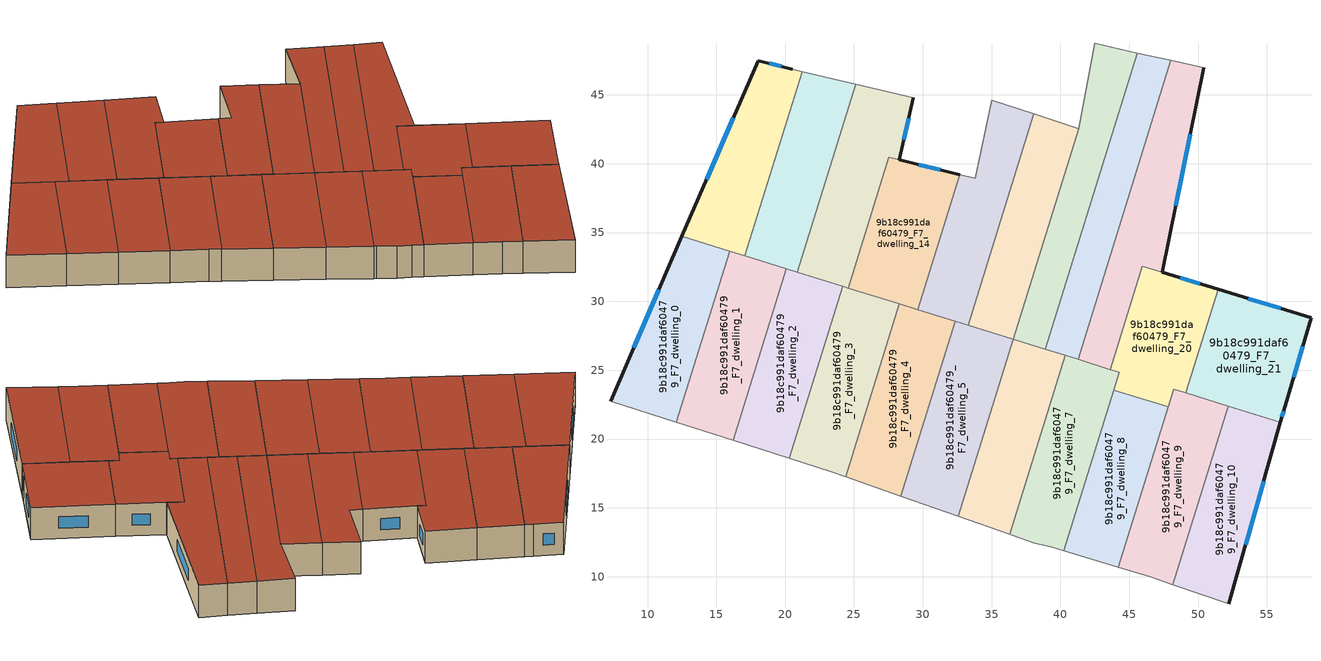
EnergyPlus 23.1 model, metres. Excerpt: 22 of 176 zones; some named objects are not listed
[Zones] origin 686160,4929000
9b18c991daf60479_F7_dwelling_0
 floor to 9b18c991daf60479_F6_dwelling_0 (EU_floor_Construction): 15.96,33.64 12.1,21.22 7.31,22.76 12.5,34.72 z21
 wall outside (EU_wall_Construction): 12.5,34.72 7.31,22.76 z21:24
 wall to 9b18c991daf60479_F7_dwelling_1 (EU_wall_Construction): 12.1,21.22 15.96,33.64 z21:24
 wall adiabatic (EU_wall_Construction): 7.31,22.76 12.1,21.22 z21:24
 wall to 9b18c991daf60479_F7_dwelling_11 (EU_wall_Construction): 15.96,33.64 12.5,34.72 z21:24
 window (EU_Window_Construction): 10.81,30.83 9,26.65 z21.98:23.02
 roof outside (EU_roof_Construction): 12.1,21.22 15.96,33.64 12.5,34.72 7.31,22.76 z24
9b18c991daf60479_F7_dwelling_1
 floor to 9b18c991daf60479_F6_dwelling_1 (EU_floor_Construction): 20.08,32.36 16.21,19.9 12.1,21.22 15.96,33.64 z21
 wall to 9b18c991daf60479_F7_dwelling_2 (EU_wall_Construction): 16.21,19.9 20.08,32.36 z21:24
 wall adiabatic (EU_wall_Construction): 12.1,21.22 16.21,19.9 z21:24
 wall to 9b18c991daf60479_F7_dwelling_12 (EU_wall_Construction): 20.08,32.36 17.08,33.3 z21:24
 wall to 9b18c991daf60479_F7_dwelling_11 (EU_wall_Construction): 17.08,33.3 15.96,33.64 z21:24
 roof outside (EU_roof_Construction): 16.21,19.9 20.08,32.36 15.96,33.64 12.1,21.22 z24
9b18c991daf60479_F7_dwelling_10
 floor to 9b18c991daf60479_F6_dwelling_10 (EU_floor_Construction): 55.98,21.21 52.24,8.05 48.17,9.43 52.2,22.39 z21
 wall outside (EU_wall_Construction): 52.24,8.05 55.98,21.21 z21:24
 wall adiabatic (EU_wall_Construction): 48.17,9.43 52.24,8.05 z21:24
 wall to 9b18c991daf60479_F7_dwelling_9 (EU_wall_Construction): 52.2,22.39 48.17,9.43 z21:24
 wall to 9b18c991daf60479_F7_dwelling_21 (EU_wall_Construction): 55.98,21.21 52.2,22.39 z21:24
 window (EU_Window_Construction): 53.46,12.33 54.76,16.93 z21.98:23.02
 roof outside (EU_roof_Construction): 52.24,8.05 55.98,21.21 52.2,22.39 48.17,9.43 z24
9b18c991daf60479_F7_dwelling_11
 floor to 9b18c991daf60479_F6_dwelling_11 (EU_floor_Construction): 21.24,46.69 17.08,33.3 12.5,34.72 18.04,47.5 20.51,46.87 z21
 wall outside (EU_wall_Construction): 20.51,46.87 18.04,47.5 12.5,34.72 z21:24
 wall adiabatic (EU_wall_Construction): 21.24,46.69 20.51,46.87 z21:24
 wall to 9b18c991daf60479_F7_dwelling_12 (EU_wall_Construction): 17.08,33.3 21.24,46.69 z21:24
 window (EU_Window_Construction): 16.24,43.34 14.3,38.87 / 19.71,47.07 18.85,47.29 z21.98:23.02
 roof outside (EU_roof_Construction): 17.08,33.3 21.24,46.69 20.51,46.87 18.04,47.5 12.5,34.72 z24
9b18c991daf60479_F7_dwelling_12
 floor to 9b18c991daf60479_F6_dwelling_12 (EU_floor_Construction): 25.11,45.77 20.87,32.12 17.08,33.3 21.24,46.69 z21
 wall to 9b18c991daf60479_F7_dwelling_13 (EU_wall_Construction): 20.87,32.12 25.11,45.77 z21:24
 wall adiabatic (EU_wall_Construction): 25.11,45.77 21.24,46.69 z21:24
 wall to 9b18c991daf60479_F7_dwelling_2 (EU_wall_Construction): 20.08,32.36 20.87,32.12 z21:24
 roof outside (EU_roof_Construction): 20.87,32.12 25.11,45.77 21.24,46.69 17.08,33.3 z24
9b18c991daf60479_F7_dwelling_13
 floor to 9b18c991daf60479_F6_dwelling_13 (EU_floor_Construction): 29.32,44.78 28.28,40.29 27.54,40.47 24.59,30.96 20.87,32.12 25.11,45.77 z21
 wall outside (EU_wall_Construction): 28.28,40.29 29.32,44.78 z21:24
 wall to 9b18c991daf60479_F7_dwelling_14 (EU_wall_Construction): 27.54,40.47 28.28,40.29 / 24.59,30.96 27.54,40.46 z21:24
 wall adiabatic (EU_wall_Construction): 29.32,44.78 25.11,45.77 z21:24
 wall to 9b18c991daf60479_F7_dwelling_2 (EU_wall_Construction): 20.87,32.12 24.19,31.09 z21:24
 wall to 9b18c991daf60479_F7_dwelling_3 (EU_wall_Construction): 24.19,31.09 24.59,30.96 z21:24
 window (EU_Window_Construction): 28.62,41.75 28.98,43.31 z21.98:23.02
 roof outside (EU_roof_Construction): 24.59,30.96 27.54,40.47 28.28,40.29 29.32,44.78 25.11,45.77 20.87,32.12 z24
9b18c991daf60479_F7_dwelling_14
 floor to 9b18c991daf60479_F6_dwelling_14 (EU_floor_Construction): 32.69,39.2 29.65,29.39 24.59,30.96 27.54,40.46 z21
 wall outside (EU_wall_Construction): 32.69,39.2 28.29,40.28 z21:24
 wall to 9b18c991daf60479_F7_dwelling_15 (EU_wall_Construction): 29.65,29.39 32.69,39.2 z21:24
 wall to 9b18c991daf60479_F7_dwelling_3 (EU_wall_Construction): 24.59,30.96 28.29,29.81 z21:24
 wall to 9b18c991daf60479_F7_dwelling_4 (EU_wall_Construction): 28.29,29.81 29.64,29.39 z21:24
 window (EU_Window_Construction): 31.26,39.55 29.72,39.93 z21.98:23.02
 roof outside (EU_roof_Construction): 29.65,29.39 32.69,39.2 27.54,40.47 24.59,30.96 z24
9b18c991daf60479_F7_dwelling_15
 floor to 9b18c991daf60479_F6_dwelling_15 (EU_floor_Construction): 38.06,43.62 33.29,28.26 29.65,29.39 32.69,39.2 33.82,38.92 35,44.61 z21
 wall adiabatic (EU_wall_Construction): 38.06,43.62 35,44.61 33.82,38.92 32.69,39.2 z21:24
 wall to 9b18c991daf60479_F7_dwelling_16 (EU_wall_Construction): 33.29,28.26 38.06,43.62 z21:24
 wall to 9b18c991daf60479_F7_dwelling_4 (EU_wall_Construction): 29.65,29.39 32.35,28.55 z21:24
 wall to 9b18c991daf60479_F7_dwelling_5 (EU_wall_Construction): 32.35,28.55 33.28,28.26 z21:24
 roof outside (EU_roof_Construction): 33.29,28.26 38.06,43.62 35,44.61 33.82,38.92 32.69,39.2 29.65,29.39 z24
9b18c991daf60479_F7_dwelling_16
 floor to 9b18c991daf60479_F6_dwelling_16 (EU_floor_Construction): 41.33,42.55 36.58,27.24 33.29,28.26 38.06,43.62 z21
 wall adiabatic (EU_wall_Construction): 41.33,42.55 38.06,43.62 z21:24
 wall to 9b18c991daf60479_F7_dwelling_17 (EU_wall_Construction): 36.58,27.24 41.33,42.55 z21:24
 wall to 9b18c991daf60479_F7_dwelling_5 (EU_wall_Construction): 33.29,28.26 36.58,27.24 z21:24
 roof outside (EU_roof_Construction): 36.58,27.24 41.33,42.55 38.06,43.62 33.29,28.26 z24
9b18c991daf60479_F7_dwelling_17
 floor to 9b18c991daf60479_F6_dwelling_17 (EU_floor_Construction): 45.6,48.04 38.91,26.51 36.58,27.24 41.33,42.55 42.48,48.74 z21
 wall adiabatic (EU_wall_Construction): 45.6,48.04 42.48,48.74 41.33,42.55 z21:24
 wall to 9b18c991daf60479_F7_dwelling_18 (EU_wall_Construction): 38.91,26.51 45.6,48.04 z21:24
 wall to 9b18c991daf60479_F7_dwelling_6 (EU_wall_Construction): 36.58,27.24 38.91,26.51 z21:24
 roof outside (EU_roof_Construction): 38.91,26.51 45.6,48.04 42.48,48.74 41.33,42.55 36.58,27.24 z24
9b18c991daf60479_F7_dwelling_18
 floor to 9b18c991daf60479_F6_dwelling_18 (EU_floor_Construction): 48.03,47.5 41.28,25.78 38.91,26.51 45.6,48.04 z21
 wall adiabatic (EU_wall_Construction): 48.03,47.5 45.6,48.04 z21:24
 wall to 9b18c991daf60479_F7_dwelling_19 (EU_wall_Construction): 41.28,25.78 48.03,47.5 z21:24
 wall to 9b18c991daf60479_F7_dwelling_7 (EU_wall_Construction): 40.33,26.07 41.28,25.78 z21:24
 wall to 9b18c991daf60479_F7_dwelling_6 (EU_wall_Construction): 38.91,26.51 40.33,26.07 z21:24
 roof outside (EU_roof_Construction): 41.28,25.78 48.03,47.5 45.6,48.04 38.91,26.51 z24
9b18c991daf60479_F7_dwelling_19
 floor to 9b18c991daf60479_F6_dwelling_19 (EU_floor_Construction): 50.41,46.97 47.39,32.11 45.96,32.54 43.63,25.05 41.28,25.78 48.03,47.5 z21
 wall outside (EU_wall_Construction): 47.39,32.11 50.41,46.97 z21:24
 wall adiabatic (EU_wall_Construction): 50.41,46.97 48.03,47.5 z21:24
 wall to 9b18c991daf60479_F7_dwelling_20 (EU_wall_Construction): 43.63,25.05 45.96,32.54 47.39,32.11 z21:24
 wall to 9b18c991daf60479_F7_dwelling_7 (EU_wall_Construction): 41.28,25.78 43.63,25.05 z21:24
 window (EU_Window_Construction): 48.37,36.94 49.43,42.13 z21.98:23.02
 roof outside (EU_roof_Construction): 43.63,25.05 45.96,32.54 47.39,32.11 50.41,46.97 48.03,47.5 41.28,25.78 z24
9b18c991daf60479_F7_dwelling_2
 floor to 9b18c991daf60479_F6_dwelling_2 (EU_floor_Construction): 24.19,31.09 20.31,18.58 16.21,19.9 20.08,32.36 z21
 wall to 9b18c991daf60479_F7_dwelling_3 (EU_wall_Construction): 20.31,18.58 24.19,31.09 z21:24
 wall adiabatic (EU_wall_Construction): 16.21,19.9 20.31,18.58 z21:24
 roof outside (EU_roof_Construction): 20.31,18.58 24.19,31.09 20.08,32.36 16.21,19.9 z24
9b18c991daf60479_F7_dwelling_20
 floor to 9b18c991daf60479_F6_dwelling_20 (EU_floor_Construction): 51.46,30.87 49.12,23.34 48.23,23.62 47.83,22.33 43.87,23.56 44.28,24.85 43.64,25.05 45.96,32.54 z21
 wall outside (EU_wall_Construction): 51.46,30.87 47.39,32.1 z21:24
 wall to 9b18c991daf60479_F7_dwelling_21 (EU_wall_Construction): 49.12,23.34 51.46,30.87 z21:24
 wall to 9b18c991daf60479_F7_dwelling_8 (EU_wall_Construction): 43.87,23.56 47.83,22.33 z21:24
 wall to 9b18c991daf60479_F7_dwelling_9 (EU_wall_Construction): 47.83,22.33 48.23,23.62 49.12,23.34 z21:24
 wall to 9b18c991daf60479_F7_dwelling_7 (EU_wall_Construction): 43.64,25.05 44.28,24.85 43.87,23.56 z21:24
 window (EU_Window_Construction): 50.13,31.27 48.71,31.7 z21.98:23.02
 roof outside (EU_roof_Construction): 49.12,23.34 51.46,30.87 45.96,32.54 43.63,25.05 44.28,24.85 43.87,23.56 47.83,22.33 48.23,23.62 z24
9b18c991daf60479_F7_dwelling_21
 floor to 9b18c991daf60479_F6_dwelling_21 (EU_floor_Construction): 58.2,28.83 56.32,22.42 55.98,21.21 49.12,23.34 51.46,30.87 z21
 wall outside (EU_wall_Construction): 55.98,21.21 56.32,22.42 58.2,28.83 51.46,30.87 z21:24
 wall to 9b18c991daf60479_F7_dwelling_9 (EU_wall_Construction): 49.12,23.34 52.2,22.39 z21:24
 window (EU_Window_Construction): 56.01,29.49 53.65,30.21 / 56.93,24.5 57.59,26.74 / 56.09,21.6 56.21,22.02 z21.98:23.02
 roof outside (EU_roof_Construction): 55.98,21.21 56.32,22.42 58.2,28.83 51.46,30.87 49.12,23.34 z24
9b18c991daf60479_F7_dwelling_3
 floor to 9b18c991daf60479_F6_dwelling_3 (EU_floor_Construction): 28.29,29.81 24.39,17.25 23.36,17.61 20.31,18.58 24.19,31.09 z21
 wall to 9b18c991daf60479_F7_dwelling_4 (EU_wall_Construction): 24.39,17.25 28.29,29.81 z21:24
 wall adiabatic (EU_wall_Construction): 20.31,18.58 23.36,17.61 24.39,17.25 z21:24
 roof outside (EU_roof_Construction): 24.39,17.25 28.29,29.81 24.19,31.09 20.31,18.58 23.36,17.61 z24
9b18c991daf60479_F7_dwelling_4
 floor to 9b18c991daf60479_F6_dwelling_4 (EU_floor_Construction): 32.35,28.55 28.4,15.85 24.39,17.25 28.29,29.81 z21
 wall to 9b18c991daf60479_F7_dwelling_5 (EU_wall_Construction): 28.4,15.85 32.35,28.55 z21:24
 wall adiabatic (EU_wall_Construction): 24.39,17.25 28.4,15.85 z21:24
 roof outside (EU_roof_Construction): 28.4,15.85 32.35,28.55 28.29,29.81 24.39,17.25 z24
9b18c991daf60479_F7_dwelling_5
 floor to 9b18c991daf60479_F6_dwelling_5 (EU_floor_Construction): 36.58,27.24 32.58,14.38 28.4,15.85 32.35,28.55 z21
 wall to 9b18c991daf60479_F7_dwelling_6 (EU_wall_Construction): 32.58,14.38 36.58,27.24 z21:24
 wall adiabatic (EU_wall_Construction): 28.4,15.85 32.58,14.38 z21:24
 roof outside (EU_roof_Construction): 32.58,14.38 36.58,27.24 32.35,28.55 28.4,15.85 z24
9b18c991daf60479_F7_dwelling_6
 floor to 9b18c991daf60479_F6_dwelling_6 (EU_floor_Construction): 40.33,26.07 36.3,13.09 32.58,14.38 36.58,27.24 z21
 wall adiabatic (EU_wall_Construction): 32.58,14.38 36.3,13.09 z21:24
 wall to 9b18c991daf60479_F7_dwelling_7 (EU_wall_Construction): 36.3,13.09 40.33,26.07 z21:24
 roof outside (EU_roof_Construction): 36.3,13.09 40.33,26.07 36.58,27.24 32.58,14.38 z24
9b18c991daf60479_F7_dwelling_7
 floor to 9b18c991daf60479_F6_dwelling_7 (EU_floor_Construction): 44.28,24.85 40.24,11.87 39.29,12.16 38.14,12.43 36.5,13.02 36.3,13.09 40.33,26.07 z21
 wall adiabatic (EU_wall_Construction): 36.3,13.09 36.5,13.02 38.14,12.43 39.29,12.16 40.24,11.87 z21:24
 wall to 9b18c991daf60479_F7_dwelling_8 (EU_wall_Construction): 40.24,11.87 43.87,23.56 z21:24
 roof outside (EU_roof_Construction): 40.24,11.87 44.28,24.85 40.33,26.07 36.3,13.09 36.5,13.02 38.14,12.43 39.29,12.16 z24
9b18c991daf60479_F7_dwelling_8
 floor to 9b18c991daf60479_F6_dwelling_8 (EU_floor_Construction): 47.83,22.33 44.21,10.68 40.24,11.87 43.87,23.56 z21
 wall adiabatic (EU_wall_Construction): 40.24,11.87 44.21,10.68 z21:24
 wall to 9b18c991daf60479_F7_dwelling_9 (EU_wall_Construction): 44.21,10.68 47.83,22.33 z21:24
 roof outside (EU_roof_Construction): 44.21,10.68 47.83,22.33 43.87,23.56 40.24,11.87 z24
9b18c991daf60479_F7_dwelling_9
 floor to 9b18c991daf60479_F6_dwelling_9 (EU_floor_Construction): 52.2,22.39 48.17,9.43 46.52,9.99 44.21,10.68 48.23,23.62 z21
 wall adiabatic (EU_wall_Construction): 44.21,10.68 46.52,9.99 48.17,9.43 z21:24
 roof outside (EU_roof_Construction): 48.17,9.43 52.2,22.39 48.23,23.62 44.21,10.68 46.52,9.99 z24
[Building]
EU S2 Campaign: North Axis=0; Terrain=City; Solar Distribution=FullExterior
[Site:Location]
Bologna: Latitude=44.5; Longitude=11.25; Time Zone=1; Elevation=37
[SizingPeriod:WeatherFileDays]
AnnualSizingPeriod: Begin Month=1; Begin Day of Month=1; End Month=12; End Day of Month=31; Day of Week for Start Day=Monday; Use Weather File Daylight Saving Period=No; Use Weather File Rain and Snow Indicators=No
[MATERIAL]
EU_InternalMass_Material: Roughness=MediumRough; Thickness=0.1; Conductivity=1; Density=1800; Specific Heat=900; Thermal Absorptance=0.9; Solar Absorptance=0.7; Visible Absorptance=0.7
[MATERIAL:NOMASS] Roughness=MediumRough; Thermal Absorptance=0.9; Solar Absorptance=0.7; Visible Absorptance=0.7
Name | Thermal Resistance
EU_wall_NoMass | 0.905828
EU_roof_NoMass | 0.37593
EU_floor_NoMass | 0.67114
[WINDOWMATERIAL:SIMPLEGLAZINGSYSTEM]
EU_Window_SimpleGlazing: UFactor=4.52486; Solar Heat Gain Coefficient=0.85; Visible Transmittance=0.85
[CONSTRUCTION]
EU_wall_Construction: EU_wall_NoMass
EU_roof_Construction: EU_roof_NoMass
EU_floor_Construction: EU_floor_NoMass
EU_Window_Construction: EU_Window_SimpleGlazing
EU_InternalMass_Construction: EU_InternalMass_Material
[ZONE] Type=1; Multiplier=1; Ceiling Height=autocalculate; Floor Area=autocalculate; Part of Total Floor Area=Yes
Name | Volume
9b18c991daf60479_F7_dwelling_0 | 168.732
9b18c991daf60479_F7_dwelling_1 | 168.704
9b18c991daf60479_F7_dwelling_10 | 168.722
9b18c991daf60479_F7_dwelling_11 | 168.71
9b18c991daf60479_F7_dwelling_12 | 168.747
9b18c991daf60479_F7_dwelling_13 | 176.865
9b18c991daf60479_F7_dwelling_14 | 160.482
9b18c991daf60479_F7_dwelling_15 | 168.712
9b18c991daf60479_F7_dwelling_16 | 166.007
9b18c991daf60479_F7_dwelling_17 | 171.425
9b18c991daf60479_F7_dwelling_18 | 168.713
9b18c991daf60479_F7_dwelling_19 | 201.921
9b18c991daf60479_F7_dwelling_2 | 168.715
9b18c991daf60479_F7_dwelling_20 | 152.236
9b18c991daf60479_F7_dwelling_21 | 168.708
9b18c991daf60479_F7_dwelling_3; 9b18c991daf60479_F7_dwelling_9 | 168.719
9b18c991daf60479_F7_dwelling_4 | 168.702
9b18c991daf60479_F7_dwelling_5 | 177.752
9b18c991daf60479_F7_dwelling_6 | 159.712
9b18c991daf60479_F7_dwelling_7 | 168.714
9b18c991daf60479_F7_dwelling_8 | 151.936
[INTERNALMASS] Construction=EU_InternalMass_Construction
Name | Zone or ZoneList | Surface Area
9b18c991daf60479_F7_dwelling_0_EU_InternalMass | 9b18c991daf60479_F7_dwelling_0 | 56.2443
9b18c991daf60479_F7_dwelling_1_EU_InternalMass | 9b18c991daf60479_F7_dwelling_1 | 56.2346
9b18c991daf60479_F7_dwelling_2_EU_InternalMass | 9b18c991daf60479_F7_dwelling_2 | 56.2382
9b18c991daf60479_F7_dwelling_3_EU_InternalMass | 9b18c991daf60479_F7_dwelling_3 | 56.2398
9b18c991daf60479_F7_dwelling_4_EU_InternalMass | 9b18c991daf60479_F7_dwelling_4 | 56.234
9b18c991daf60479_F7_dwelling_5_EU_InternalMass | 9b18c991daf60479_F7_dwelling_5 | 59.2505
9b18c991daf60479_F7_dwelling_6_EU_InternalMass | 9b18c991daf60479_F7_dwelling_6 | 53.2371
9b18c991daf60479_F7_dwelling_7_EU_InternalMass | 9b18c991daf60479_F7_dwelling_7 | 56.2377
9b18c991daf60479_F7_dwelling_8_EU_InternalMass | 9b18c991daf60479_F7_dwelling_8 | 50.641
9b18c991daf60479_F7_dwelling_9_EU_InternalMass | 9b18c991daf60479_F7_dwelling_9 | 56.2395
9b18c991daf60479_F7_dwelling_10_EU_InternalMass | 9b18c991daf60479_F7_dwelling_10 | 56.2407
9b18c991daf60479_F7_dwelling_11_EU_InternalMass | 9b18c991daf60479_F7_dwelling_11 | 56.237
9b18c991daf60479_F7_dwelling_12_EU_InternalMass | 9b18c991daf60479_F7_dwelling_12 | 56.249
9b18c991daf60479_F7_dwelling_13_EU_InternalMass | 9b18c991daf60479_F7_dwelling_13 | 58.9541
9b18c991daf60479_F7_dwelling_14_EU_InternalMass | 9b18c991daf60479_F7_dwelling_14 | 53.5093
9b18c991daf60479_F7_dwelling_15_EU_InternalMass | 9b18c991daf60479_F7_dwelling_15 | 56.2372
9b18c991daf60479_F7_dwelling_16_EU_InternalMass | 9b18c991daf60479_F7_dwelling_16 | 55.3355
9b18c991daf60479_F7_dwelling_17_EU_InternalMass | 9b18c991daf60479_F7_dwelling_17 | 57.1422
9b18c991daf60479_F7_dwelling_18_EU_InternalMass | 9b18c991daf60479_F7_dwelling_18 | 56.2373
9b18c991daf60479_F7_dwelling_19_EU_InternalMass | 9b18c991daf60479_F7_dwelling_19 | 67.3081
9b18c991daf60479_F7_dwelling_20_EU_InternalMass | 9b18c991daf60479_F7_dwelling_20 | 50.7654
9b18c991daf60479_F7_dwelling_21_EU_InternalMass | 9b18c991daf60479_F7_dwelling_21 | 56.2363
[OTHEREQUIPMENT] Fuel Type=Electricity; Design Level Calculation Method=Watts/Area; Power per Zone Floor Area=1; Fraction Latent=0; Fraction Radiant=0; Fraction Lost=0; Carbon Dioxide Generation Rate=0; EndUse Subcategory=EU_Step8_InternalGains
Name | Zone or ZoneList or Space or SpaceList | Schedule
EU_Step8_InternalGain_9b18c991daf60479_F7_dwelling_0_f000 | 9b18c991daf60479_F7_dwelling_0 | EU_Step8_GainSchedule_9b18c991daf60479_F7_dwelling_0_f000
EU_Step8_InternalGain_9b18c991daf60479_F7_dwelling_1_f000 | 9b18c991daf60479_F7_dwelling_1 | EU_Step8_GainSchedule_9b18c991daf60479_F7_dwelling_1_f000
EU_Step8_InternalGain_9b18c991daf60479_F7_dwelling_2_f000 | 9b18c991daf60479_F7_dwelling_2 | EU_Step8_GainSchedule_9b18c991daf60479_F7_dwelling_2_f000
EU_Step8_InternalGain_9b18c991daf60479_F7_dwelling_3_f000 | 9b18c991daf60479_F7_dwelling_3 | EU_Step8_GainSchedule_9b18c991daf60479_F7_dwelling_3_f000
EU_Step8_InternalGain_9b18c991daf60479_F7_dwelling_4_f000 | 9b18c991daf60479_F7_dwelling_4 | EU_Step8_GainSchedule_9b18c991daf60479_F7_dwelling_4_f000
EU_Step8_InternalGain_9b18c991daf60479_F7_dwelling_5_f000 | 9b18c991daf60479_F7_dwelling_5 | EU_Step8_GainSchedule_9b18c991daf60479_F7_dwelling_5_f000
EU_Step8_InternalGain_9b18c991daf60479_F7_dwelling_6_f000 | 9b18c991daf60479_F7_dwelling_6 | EU_Step8_GainSchedule_9b18c991daf60479_F7_dwelling_6_f000
EU_Step8_InternalGain_9b18c991daf60479_F7_dwelling_7_f000 | 9b18c991daf60479_F7_dwelling_7 | EU_Step8_GainSchedule_9b18c991daf60479_F7_dwelling_7_f000
EU_Step8_InternalGain_9b18c991daf60479_F7_dwelling_8_f000 | 9b18c991daf60479_F7_dwelling_8 | EU_Step8_GainSchedule_9b18c991daf60479_F7_dwelling_8_f000
EU_Step8_InternalGain_9b18c991daf60479_F7_dwelling_9_f000 | 9b18c991daf60479_F7_dwelling_9 | EU_Step8_GainSchedule_9b18c991daf60479_F7_dwelling_9_f000
EU_Step8_InternalGain_9b18c991daf60479_F7_dwelling_10_f000 | 9b18c991daf60479_F7_dwelling_10 | EU_Step8_GainSchedule_9b18c991daf60479_F7_dwelling_10_f000
EU_Step8_InternalGain_9b18c991daf60479_F7_dwelling_11_f000 | 9b18c991daf60479_F7_dwelling_11 | EU_Step8_GainSchedule_9b18c991daf60479_F7_dwelling_11_f000
EU_Step8_InternalGain_9b18c991daf60479_F7_dwelling_12_f000 | 9b18c991daf60479_F7_dwelling_12 | EU_Step8_GainSchedule_9b18c991daf60479_F7_dwelling_12_f000
EU_Step8_InternalGain_9b18c991daf60479_F7_dwelling_13_f000 | 9b18c991daf60479_F7_dwelling_13 | EU_Step8_GainSchedule_9b18c991daf60479_F7_dwelling_13_f000
EU_Step8_InternalGain_9b18c991daf60479_F7_dwelling_14_f000 | 9b18c991daf60479_F7_dwelling_14 | EU_Step8_GainSchedule_9b18c991daf60479_F7_dwelling_14_f000
EU_Step8_InternalGain_9b18c991daf60479_F7_dwelling_15_f000 | 9b18c991daf60479_F7_dwelling_15 | EU_Step8_GainSchedule_9b18c991daf60479_F7_dwelling_15_f000
EU_Step8_InternalGain_9b18c991daf60479_F7_dwelling_16_f000 | 9b18c991daf60479_F7_dwelling_16 | EU_Step8_GainSchedule_9b18c991daf60479_F7_dwelling_16_f000
EU_Step8_InternalGain_9b18c991daf60479_F7_dwelling_17_f000 | 9b18c991daf60479_F7_dwelling_17 | EU_Step8_GainSchedule_9b18c991daf60479_F7_dwelling_17_f000
EU_Step8_InternalGain_9b18c991daf60479_F7_dwelling_18_f000 | 9b18c991daf60479_F7_dwelling_18 | EU_Step8_GainSchedule_9b18c991daf60479_F7_dwelling_18_f000
EU_Step8_InternalGain_9b18c991daf60479_F7_dwelling_19_f000 | 9b18c991daf60479_F7_dwelling_19 | EU_Step8_GainSchedule_9b18c991daf60479_F7_dwelling_19_f000
EU_Step8_InternalGain_9b18c991daf60479_F7_dwelling_20_f000 | 9b18c991daf60479_F7_dwelling_20 | EU_Step8_GainSchedule_9b18c991daf60479_F7_dwelling_20_f000
EU_Step8_InternalGain_9b18c991daf60479_F7_dwelling_21_f000 | 9b18c991daf60479_F7_dwelling_21 | EU_Step8_GainSchedule_9b18c991daf60479_F7_dwelling_21_f000
[ZONEVENTILATION:DESIGNFLOWRATE] Schedule=EU_AlwaysOn; Design Flow Rate Calculation Method=AirChanges/Hour; Air Changes per Hour=0.73129; Ventilation Type=Natural; Fan Pressure Rise=0; Fan Total Efficiency=1; Constant Term Coefficient=1; Temperature Term Coefficient=0; Velocity Term Coefficient=0; Velocity Squared Term Coefficient=0; Minimum Indoor Temperature=-100; Maximum Indoor Temperature=100; Delta Temperature=-100; Minimum Outdoor Temperature=-100; Maximum Outdoor Temperature=100; Maximum Wind Speed=40
Name | Zone or ZoneList or Space or SpaceList
EU_ConstantAir_9b18c991daf60479_F7_dwelling_0 | 9b18c991daf60479_F7_dwelling_0
EU_ConstantAir_9b18c991daf60479_F7_dwelling_1 | 9b18c991daf60479_F7_dwelling_1
EU_ConstantAir_9b18c991daf60479_F7_dwelling_2 | 9b18c991daf60479_F7_dwelling_2
EU_ConstantAir_9b18c991daf60479_F7_dwelling_3 | 9b18c991daf60479_F7_dwelling_3
EU_ConstantAir_9b18c991daf60479_F7_dwelling_4 | 9b18c991daf60479_F7_dwelling_4
EU_ConstantAir_9b18c991daf60479_F7_dwelling_5 | 9b18c991daf60479_F7_dwelling_5
EU_ConstantAir_9b18c991daf60479_F7_dwelling_6 | 9b18c991daf60479_F7_dwelling_6
EU_ConstantAir_9b18c991daf60479_F7_dwelling_7 | 9b18c991daf60479_F7_dwelling_7
EU_ConstantAir_9b18c991daf60479_F7_dwelling_8 | 9b18c991daf60479_F7_dwelling_8
EU_ConstantAir_9b18c991daf60479_F7_dwelling_9 | 9b18c991daf60479_F7_dwelling_9
EU_ConstantAir_9b18c991daf60479_F7_dwelling_10 | 9b18c991daf60479_F7_dwelling_10
EU_ConstantAir_9b18c991daf60479_F7_dwelling_11 | 9b18c991daf60479_F7_dwelling_11
EU_ConstantAir_9b18c991daf60479_F7_dwelling_12 | 9b18c991daf60479_F7_dwelling_12
EU_ConstantAir_9b18c991daf60479_F7_dwelling_13 | 9b18c991daf60479_F7_dwelling_13
EU_ConstantAir_9b18c991daf60479_F7_dwelling_14 | 9b18c991daf60479_F7_dwelling_14
EU_ConstantAir_9b18c991daf60479_F7_dwelling_15 | 9b18c991daf60479_F7_dwelling_15
EU_ConstantAir_9b18c991daf60479_F7_dwelling_16 | 9b18c991daf60479_F7_dwelling_16
EU_ConstantAir_9b18c991daf60479_F7_dwelling_17 | 9b18c991daf60479_F7_dwelling_17
EU_ConstantAir_9b18c991daf60479_F7_dwelling_18 | 9b18c991daf60479_F7_dwelling_18
EU_ConstantAir_9b18c991daf60479_F7_dwelling_19 | 9b18c991daf60479_F7_dwelling_19
EU_ConstantAir_9b18c991daf60479_F7_dwelling_20 | 9b18c991daf60479_F7_dwelling_20
EU_ConstantAir_9b18c991daf60479_F7_dwelling_21 | 9b18c991daf60479_F7_dwelling_21
[HVACTEMPLATE:ZONE:IDEALLOADSAIRSYSTEM] System Availability Schedule=EU_AlwaysOn; Maximum Heating Supply Air Temperature=50; Minimum Cooling Supply Air Temperature=13; Maximum Heating Supply Air Humidity Ratio=0.0156; Minimum Cooling Supply Air Humidity Ratio=0.0077; Heating Limit=NoLimit; Cooling Limit=NoLimit; Heating Availability Schedule=EU_AlwaysOn; Cooling Availability Schedule=EU_CoolingOff; Dehumidification Control Type=ConstantSensibleHeatRatio; Cooling Sensible Heat Ratio=0.7; Dehumidification Setpoint=60; Humidification Control Type=None; Humidification Setpoint=30; Outdoor Air Method=None; Outdoor Air Flow Rate per Person=0.00944; Outdoor Air Flow Rate per Zone Floor Area=0; Outdoor Air Flow Rate per Zone=0; Demand Controlled Ventilation Type=None; Outdoor Air Economizer Type=NoEconomizer; Heat Recovery Type=None; Sensible Heat Recovery Effectiveness=0.7; Latent Heat Recovery Effectiveness=0.65
Name | Template Thermostat
9b18c991daf60479_F7_dwelling_0 | EU_HeatOnly_9b18c991daf60479_F7_dwelling_0
9b18c991daf60479_F7_dwelling_1 | EU_HeatOnly_9b18c991daf60479_F7_dwelling_1
9b18c991daf60479_F7_dwelling_2 | EU_HeatOnly_9b18c991daf60479_F7_dwelling_2
9b18c991daf60479_F7_dwelling_3 | EU_HeatOnly_9b18c991daf60479_F7_dwelling_3
9b18c991daf60479_F7_dwelling_4 | EU_HeatOnly_9b18c991daf60479_F7_dwelling_4
9b18c991daf60479_F7_dwelling_5 | EU_HeatOnly_9b18c991daf60479_F7_dwelling_5
9b18c991daf60479_F7_dwelling_6 | EU_HeatOnly_9b18c991daf60479_F7_dwelling_6
9b18c991daf60479_F7_dwelling_7 | EU_HeatOnly_9b18c991daf60479_F7_dwelling_7
9b18c991daf60479_F7_dwelling_8 | EU_HeatOnly_9b18c991daf60479_F7_dwelling_8
9b18c991daf60479_F7_dwelling_9 | EU_HeatOnly_9b18c991daf60479_F7_dwelling_9
9b18c991daf60479_F7_dwelling_10 | EU_HeatOnly_9b18c991daf60479_F7_dwelling_10
9b18c991daf60479_F7_dwelling_11 | EU_HeatOnly_9b18c991daf60479_F7_dwelling_11
9b18c991daf60479_F7_dwelling_12 | EU_HeatOnly_9b18c991daf60479_F7_dwelling_12
9b18c991daf60479_F7_dwelling_13 | EU_HeatOnly_9b18c991daf60479_F7_dwelling_13
9b18c991daf60479_F7_dwelling_14 | EU_HeatOnly_9b18c991daf60479_F7_dwelling_14
9b18c991daf60479_F7_dwelling_15 | EU_HeatOnly_9b18c991daf60479_F7_dwelling_15
9b18c991daf60479_F7_dwelling_16 | EU_HeatOnly_9b18c991daf60479_F7_dwelling_16
9b18c991daf60479_F7_dwelling_17 | EU_HeatOnly_9b18c991daf60479_F7_dwelling_17
9b18c991daf60479_F7_dwelling_18 | EU_HeatOnly_9b18c991daf60479_F7_dwelling_18
9b18c991daf60479_F7_dwelling_19 | EU_HeatOnly_9b18c991daf60479_F7_dwelling_19
9b18c991daf60479_F7_dwelling_20 | EU_HeatOnly_9b18c991daf60479_F7_dwelling_20
9b18c991daf60479_F7_dwelling_21 | EU_HeatOnly_9b18c991daf60479_F7_dwelling_21
[SIZING:ZONE] Zone Cooling Design Supply Air Temperature Input Method=SupplyAirTemperature; Zone Cooling Design Supply Air Temperature=13; Zone Heating Design Supply Air Temperature Input Method=SupplyAirTemperature; Zone Heating Design Supply Air Temperature=50; Zone Cooling Design Supply Air Humidity Ratio=0.008; Zone Heating Design Supply Air Humidity Ratio=0.008; Cooling Design Air Flow Method=DesignDay; Cooling Design Air Flow Rate=0; Cooling Minimum Air Flow per Zone Floor Area=0.000762; Cooling Minimum Air Flow=0; Cooling Minimum Air Flow Fraction=0.2; Heating Design Air Flow Method=DesignDay; Heating Design Air Flow Rate=0; Heating Maximum Air Flow per Zone Floor Area=0.002032; Heating Maximum Air Flow=0.141576; Heating Maximum Air Flow Fraction=0.3; Account for Dedicated Outdoor Air System=No; Dedicated Outdoor Air System Control Strategy=NeutralSupplyAir; Dedicated Outdoor Air Low Setpoint Temperature for Design=autosize; Dedicated Outdoor Air High Setpoint Temperature for Design=autosize; Zone Load Sizing Method=Sensible Load Only No Latent Load; Zone Latent Cooling Design Supply Air Humidity Ratio Input Method=HumidityRatioDifference; Zone Cooling Design Supply Air Humidity Ratio Difference=0.005; Zone Latent Heating Design Supply Air Humidity Ratio Input Method=HumidityRatioDifference; Zone Humidification Design Supply Air Humidity Ratio Difference=0.005
9b18c991daf60479_F7_dwelling_0; 9b18c991daf60479_F7_dwelling_1; 9b18c991daf60479_F7_dwelling_2; 9b18c991daf60479_F7_dwelling_3; 9b18c991daf60479_F7_dwelling_4; 9b18c991daf60479_F7_dwelling_5; 9b18c991daf60479_F7_dwelling_6; 9b18c991daf60479_F7_dwelling_7; 9b18c991daf60479_F7_dwelling_8; 9b18c991daf60479_F7_dwelling_9; 9b18c991daf60479_F7_dwelling_10; 9b18c991daf60479_F7_dwelling_11; 9b18c991daf60479_F7_dwelling_12; 9b18c991daf60479_F7_dwelling_13; 9b18c991daf60479_F7_dwelling_14; 9b18c991daf60479_F7_dwelling_15; 9b18c991daf60479_F7_dwelling_16; 9b18c991daf60479_F7_dwelling_17; 9b18c991daf60479_F7_dwelling_18; 9b18c991daf60479_F7_dwelling_19; 9b18c991daf60479_F7_dwelling_20; 9b18c991daf60479_F7_dwelling_21
[SCHEDULE:CONSTANT]
Name | Hourly Value
EU_AlwaysOn | 1
EU_CoolingOff | 0
[SCHEDULE:FILE] Column Number=1; Rows to Skip at Top=0; Number of Hours of Data=8760; Column Separator=Comma; Interpolate to Timestep=No; Minutes per Item=60; Adjust Schedule for Daylight Savings=Yes
Name | File
EU_Step8_GainSchedule_9b18c991daf60479_F7_dwelling_0_f000 | ../../schedules/9b18c991daf60479/9b18c991daf60479_F7_dwelling_0_f000_gain.csv
EU_Step8_GainSchedule_9b18c991daf60479_F7_dwelling_1_f000 | ../../schedules/9b18c991daf60479/9b18c991daf60479_F7_dwelling_1_f000_gain.csv
EU_Step8_GainSchedule_9b18c991daf60479_F7_dwelling_2_f000 | ../../schedules/9b18c991daf60479/9b18c991daf60479_F7_dwelling_2_f000_gain.csv
EU_Step8_GainSchedule_9b18c991daf60479_F7_dwelling_3_f000 | ../../schedules/9b18c991daf60479/9b18c991daf60479_F7_dwelling_3_f000_gain.csv
EU_Step8_GainSchedule_9b18c991daf60479_F7_dwelling_4_f000 | ../../schedules/9b18c991daf60479/9b18c991daf60479_F7_dwelling_4_f000_gain.csv
EU_Step8_GainSchedule_9b18c991daf60479_F7_dwelling_5_f000 | ../../schedules/9b18c991daf60479/9b18c991daf60479_F7_dwelling_5_f000_gain.csv
EU_Step8_GainSchedule_9b18c991daf60479_F7_dwelling_6_f000 | ../../schedules/9b18c991daf60479/9b18c991daf60479_F7_dwelling_6_f000_gain.csv
EU_Step8_GainSchedule_9b18c991daf60479_F7_dwelling_7_f000 | ../../schedules/9b18c991daf60479/9b18c991daf60479_F7_dwelling_7_f000_gain.csv
EU_Step8_GainSchedule_9b18c991daf60479_F7_dwelling_8_f000 | ../../schedules/9b18c991daf60479/9b18c991daf60479_F7_dwelling_8_f000_gain.csv
EU_Step8_GainSchedule_9b18c991daf60479_F7_dwelling_9_f000 | ../../schedules/9b18c991daf60479/9b18c991daf60479_F7_dwelling_9_f000_gain.csv
EU_Step8_GainSchedule_9b18c991daf60479_F7_dwelling_10_f000 | ../../schedules/9b18c991daf60479/9b18c991daf60479_F7_dwelling_10_f000_gain.csv
EU_Step8_GainSchedule_9b18c991daf60479_F7_dwelling_11_f000 | ../../schedules/9b18c991daf60479/9b18c991daf60479_F7_dwelling_11_f000_gain.csv
EU_Step8_GainSchedule_9b18c991daf60479_F7_dwelling_12_f000 | ../../schedules/9b18c991daf60479/9b18c991daf60479_F7_dwelling_12_f000_gain.csv
EU_Step8_GainSchedule_9b18c991daf60479_F7_dwelling_13_f000 | ../../schedules/9b18c991daf60479/9b18c991daf60479_F7_dwelling_13_f000_gain.csv
EU_Step8_GainSchedule_9b18c991daf60479_F7_dwelling_14_f000 | ../../schedules/9b18c991daf60479/9b18c991daf60479_F7_dwelling_14_f000_gain.csv
EU_Step8_GainSchedule_9b18c991daf60479_F7_dwelling_15_f000 | ../../schedules/9b18c991daf60479/9b18c991daf60479_F7_dwelling_15_f000_gain.csv
EU_Step8_GainSchedule_9b18c991daf60479_F7_dwelling_16_f000 | ../../schedules/9b18c991daf60479/9b18c991daf60479_F7_dwelling_16_f000_gain.csv
EU_Step8_GainSchedule_9b18c991daf60479_F7_dwelling_17_f000 | ../../schedules/9b18c991daf60479/9b18c991daf60479_F7_dwelling_17_f000_gain.csv
EU_Step8_GainSchedule_9b18c991daf60479_F7_dwelling_18_f000 | ../../schedules/9b18c991daf60479/9b18c991daf60479_F7_dwelling_18_f000_gain.csv
EU_Step8_GainSchedule_9b18c991daf60479_F7_dwelling_19_f000 | ../../schedules/9b18c991daf60479/9b18c991daf60479_F7_dwelling_19_f000_gain.csv
EU_Step8_GainSchedule_9b18c991daf60479_F7_dwelling_20_f000 | ../../schedules/9b18c991daf60479/9b18c991daf60479_F7_dwelling_20_f000_gain.csv
EU_Step8_GainSchedule_9b18c991daf60479_F7_dwelling_21_f000 | ../../schedules/9b18c991daf60479/9b18c991daf60479_F7_dwelling_21_f000_gain.csv
